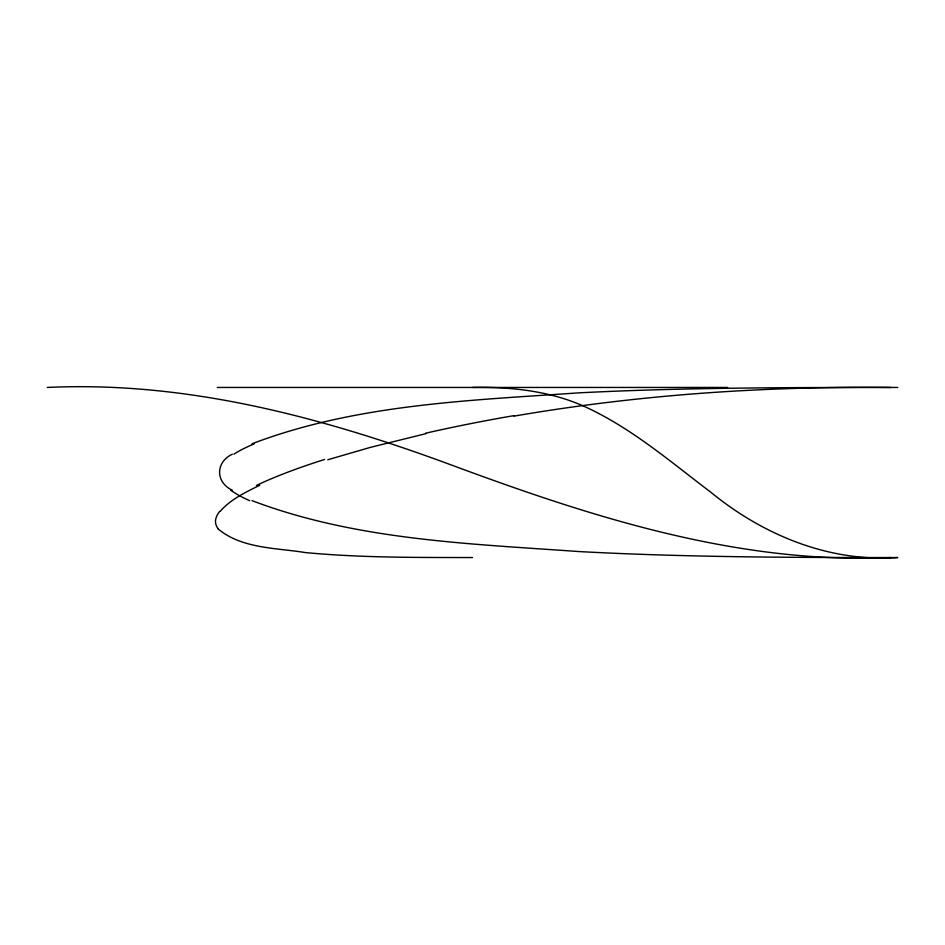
<?xml version="1.0" encoding="UTF-8"?>
<svg xmlns="http://www.w3.org/2000/svg" width="945" height="945" viewBox="0 0 945 945"><rect width="100%" height="100%" fill="white"/><g stroke="black" fill="none" stroke-linecap="round" stroke-linejoin="round"><path stroke-width="1.42" d="M220.114 511.399C230.698 499.303 245.605 492.203 259.792 485.257M232.364 454.179C215.354 462.164 215.33 482.281 232.364 490.266M252.008 443.784C355.875 404.236 468.897 400.503 578.553 392.872C684.865 387.426 791.343 387.509 897.75 387.45M327.844 459.742L370.334 447.387L426.183 433.601M514.009 416.131C638.324 394.691 764.599 386.174 890.674 387.45M47.25 387.45C186.956 380.87 323.155 417.454 452.986 465.59C593.117 517.553 739.403 564.496 890.828 557.55M217.35 387.45L727.65 387.45M472.5 557.55C416.745 557.456 360.848 557.833 305.282 552.565C276.07 547.793 241.79 548.785 218.011 528.869M472.5 387.45C509.438 386.8 546.942 390.521 581.258 405.062C629.311 426.148 669.332 460.888 710.805 492.227C763.229 535.13 829.202 562.381 897.75 557.55C791.331 557.585 684.853 557.255 578.564 551.537C468.909 543.694 355.899 540.091 252.008 500.637M233.911 454.155A289.926 53.936 -4.5 0 1 254.181 443.843M249.669 500.696A289.867 54.715 4.1 0 1 230.722 490.242M218.295 528.81A290.836 54.786 -9.7 0 1 219.606 511.469M256.426 485.446A272.396 50.215 -10.4 0 1 324.56 459.471M425.569 433.212A290.836 49.317 -11 0 1 514.293 415.576"/></g></svg>
